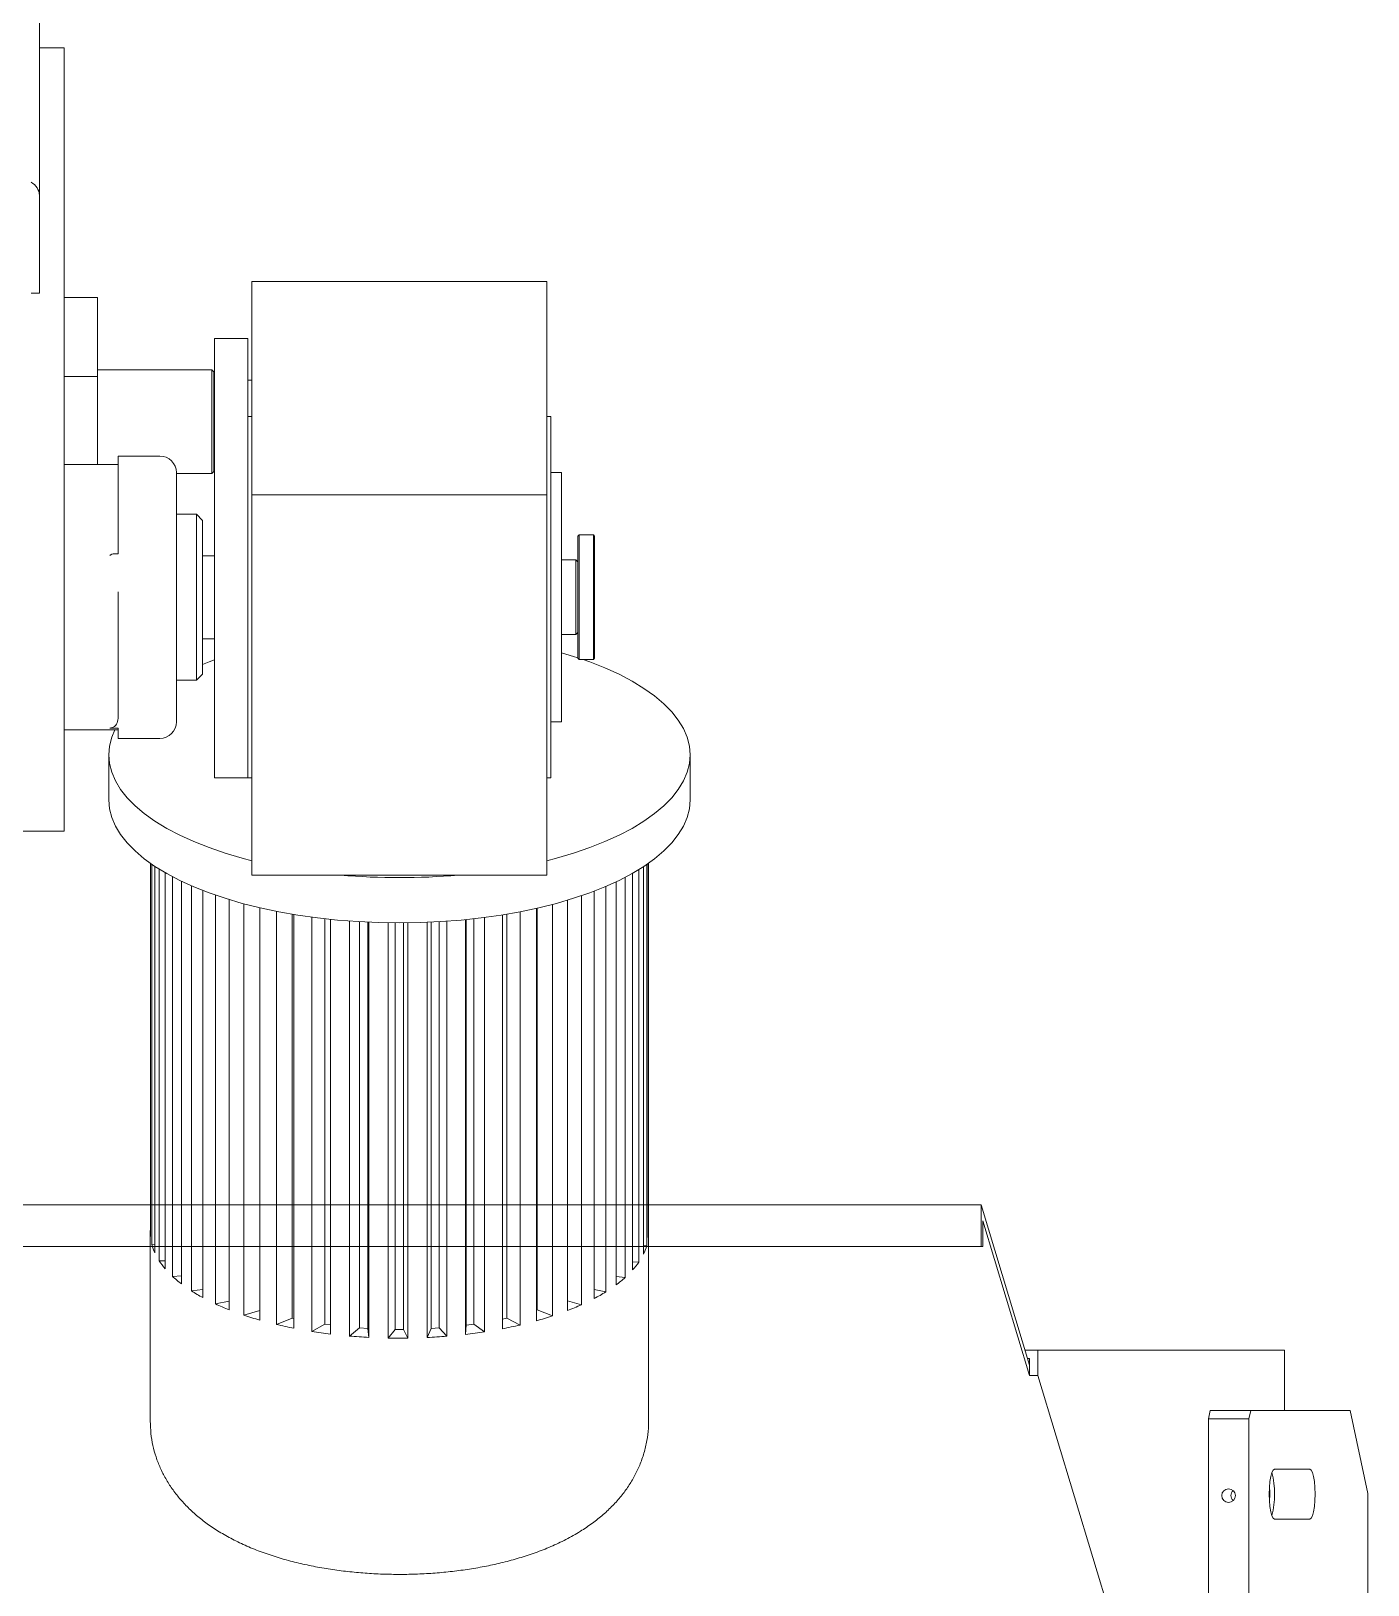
# Model space of a CAD drawing. Header units: millimetres. Extents: x -1052 to 3351, y 0 to 2015.
# Drawn here: x -107.726 to -103.869, y 1574.641 to 1579.123 of the extents above; entities that cross this region are included whole.
import ezdxf

# ---------------------------------------------------------------- set-up
doc = ezdxf.new("R2010")
doc.units = ezdxf.units.MM

msp = doc.modelspace()

# ---------------------------------------------------------------- linework, layer by layer
at = {"linetype": 'Continuous', "lineweight": 0}
for p, q in [((-107.7017, 1590.0923), (-107.7017, 1578.6487)), ((-107.6298, 1579.074), (-107.7017, 1579.074)), ((-107.6298, 1577.5802), (-107.6298, 1579.074)), ((-107.7017, 1578.3664), (-107.7017, 1578.6487)), ((-107.0883, 1578.4), (-106.2376, 1578.4)), ((-107.0883, 1577.7847), (-107.0883, 1578.4)), ((-106.2376, 1577.7847), (-106.2376, 1578.4)), ((-107.7257, 1578.3664), (-107.7017, 1578.3664)), ((-107.534, 1578.3541), (-107.6298, 1578.3541)), ((-107.534, 1578.3541), (-107.534, 1578.1263)), ((-107.1002, 1578.2355), (-107.1961, 1578.2355)), ((-107.1961, 1578.2308), (-107.1961, 1578.2355)), ((-107.1961, 1578.0004), (-107.1961, 1578.2308)), ((-107.1002, 1578.2308), (-107.1002, 1578.2355)), ((-107.1002, 1578.0004), (-107.1002, 1578.2308)), ((-107.534, 1578.1263), (-107.6298, 1578.1263)), ((-107.2045, 1578.1457), (-107.534, 1578.1457)), ((-107.534, 1578.1263), (-107.534, 1577.8723)), ((-107.1985, 1578.1397), (-107.2045, 1578.1457)), ((-107.2045, 1577.9326), (-107.2045, 1578.1457)), ((-107.1985, 1578.1397), (-107.1985, 1577.9351)), ((-107.1961, 1578.1157), (-107.1985, 1578.1157)), ((-107.0883, 1578.1157), (-107.1002, 1578.1157)), ((-107.1961, 1576.9683), (-107.1961, 1578.0004)), ((-107.0883, 1578.0107), (-107.1002, 1578.0107)), ((-107.1002, 1577.9619), (-107.1002, 1578.0004)), ((-107.1002, 1576.9683), (-107.1002, 1578.0004)), ((-106.2256, 1578.0107), (-106.2376, 1578.0107)), ((-106.2256, 1578.0107), (-106.2256, 1576.9683)), ((-107.2045, 1577.8461), (-107.2045, 1577.9326)), ((-107.1985, 1577.9351), (-107.1985, 1577.8521)), ((-107.1002, 1576.9683), (-107.1002, 1577.9619)), ((-107.3543, 1577.8969), (-107.4741, 1577.8969)), ((-107.4741, 1577.8969), (-107.4741, 1577.6152)), ((-107.4741, 1577.8723), (-107.6298, 1577.8723)), ((-107.3063, 1577.849), (-107.3063, 1577.8153)), ((-107.3063, 1577.8461), (-107.2045, 1577.8461)), ((-107.2045, 1577.8461), (-107.1985, 1577.8521)), ((-107.1985, 1577.8761), (-107.1961, 1577.8761)), ((-106.1957, 1577.849), (-106.2256, 1577.849)), ((-106.1957, 1577.849), (-106.1957, 1577.1301)), ((-107.3063, 1577.8153), (-107.3063, 1577.1301)), ((-107.0883, 1577.7847), (-106.2376, 1577.7847)), ((-107.0883, 1576.688), (-107.0883, 1577.7847)), ((-106.2376, 1576.688), (-106.2376, 1577.7847)), ((-107.2488, 1577.7292), (-107.3063, 1577.7292)), ((-107.2308, 1577.7112), (-107.2488, 1577.7292)), ((-107.2488, 1577.2499), (-107.2488, 1577.7292)), ((-107.2308, 1577.7112), (-107.2308, 1577.2679)), ((-106.1441, 1577.6693), (-106.1477, 1577.6657)), ((-106.1477, 1577.3134), (-106.1477, 1577.6657)), ((-106.1034, 1577.6693), (-106.1441, 1577.6693)), ((-106.1441, 1577.6693), (-106.1441, 1577.3098)), ((-106.0998, 1577.6657), (-106.1034, 1577.6693)), ((-106.1034, 1577.3098), (-106.1034, 1577.6693)), ((-106.0998, 1577.6657), (-106.0998, 1577.3134)), ((-107.4821, 1577.6152), (-107.4741, 1577.6152)), ((-107.6298, 1577.5802), (-107.6298, 1577.5006)), ((-107.1961, 1577.6093), (-107.2308, 1577.6093)), ((-106.1537, 1577.5974), (-106.1957, 1577.5974)), ((-106.1477, 1577.5914), (-106.1537, 1577.5974)), ((-106.1537, 1577.3817), (-106.1537, 1577.5974)), ((-107.6298, 1576.8491), (-107.6298, 1577.5006)), ((-107.4741, 1577.5051), (-107.4741, 1577.3317)), ((-106.1537, 1577.3817), (-106.1477, 1577.3877)), ((-107.2308, 1577.3697), (-107.1961, 1577.3697)), ((-106.1957, 1577.3817), (-106.1537, 1577.3817)), ((-107.4741, 1577.3317), (-107.4741, 1577.1479)), ((-107.2122, 1577.303), (-107.2308, 1577.2959)), ((-107.1961, 1577.3087), (-107.2122, 1577.303)), ((-106.1603, 1577.3189), (-106.1957, 1577.3295)), ((-106.1477, 1577.3148), (-106.1603, 1577.3189)), ((-106.1477, 1577.3134), (-106.1441, 1577.3098)), ((-106.1441, 1577.3098), (-106.1034, 1577.3098)), ((-106.1137, 1577.303), (-106.1329, 1577.3098)), ((-106.0699, 1577.2858), (-106.1137, 1577.303)), ((-106.1034, 1577.3098), (-106.0998, 1577.3134)), ((-107.2488, 1577.2499), (-107.2308, 1577.2679)), ((-106.0291, 1577.2672), (-106.0699, 1577.2858)), ((-105.9915, 1577.2475), (-106.0291, 1577.2672)), ((-107.3063, 1577.2499), (-107.2488, 1577.2499)), ((-105.9574, 1577.2267), (-105.9915, 1577.2475)), ((-105.9268, 1577.205), (-105.9574, 1577.2267)), ((-105.9, 1577.1824), (-105.9268, 1577.205)), ((-105.8771, 1577.159), (-105.9, 1577.1824)), ((-107.4741, 1577.1479), (-107.4741, 1577.1401)), ((-106.2256, 1577.1301), (-106.1957, 1577.1301)), ((-105.8582, 1577.135), (-105.8771, 1577.159)), ((-105.8434, 1577.1105), (-105.8582, 1577.135)), ((-107.6298, 1577.1067), (-107.4741, 1577.1067)), ((-107.4931, 1577.0856), (-107.4995, 1577.0604)), ((-107.4843, 1577.1067), (-107.4931, 1577.0856)), ((-107.4741, 1577.1119), (-107.4821, 1577.1119)), ((-107.4741, 1577.1119), (-107.4741, 1577.0822)), ((-107.4741, 1577.0822), (-107.3543, 1577.0822)), ((-105.8328, 1577.0856), (-105.8434, 1577.1105)), ((-105.8264, 1577.0604), (-105.8328, 1577.0856)), ((-107.4995, 1577.0604), (-107.5016, 1577.0351)), ((-107.5016, 1577.0351), (-107.5016, 1576.9048)), ((-107.5016, 1577.0351), (-107.4995, 1577.0098)), ((-105.8242, 1577.0351), (-105.8264, 1577.0604)), ((-105.8264, 1577.0098), (-105.8242, 1577.0351)), ((-105.8242, 1576.9048), (-105.8242, 1577.0351)), ((-107.4995, 1577.0098), (-107.4931, 1576.9847)), ((-107.4931, 1576.9847), (-107.4825, 1576.9598)), ((-105.8434, 1576.9598), (-105.8328, 1576.9847)), ((-105.8328, 1576.9847), (-105.8264, 1577.0098)), ((-107.4825, 1576.9598), (-107.4677, 1576.9353)), ((-107.1961, 1576.9683), (-107.1002, 1576.9683)), ((-107.1002, 1576.9683), (-107.0883, 1576.9683)), ((-106.2376, 1576.9683), (-106.2256, 1576.9683)), ((-105.8582, 1576.9353), (-105.8434, 1576.9598)), ((-107.5016, 1576.9048), (-107.4995, 1576.8795)), ((-107.4677, 1576.9353), (-107.4487, 1576.9113)), ((-107.4487, 1576.9113), (-107.4258, 1576.8879)), ((-105.9, 1576.8879), (-105.8771, 1576.9113)), ((-105.8771, 1576.9113), (-105.8582, 1576.9353)), ((-105.8264, 1576.8795), (-105.8242, 1576.9048)), ((-107.6298, 1576.8491), (-107.6298, 1576.8145)), ((-107.4995, 1576.8795), (-107.4931, 1576.8544)), ((-107.4931, 1576.8544), (-107.4825, 1576.8295)), ((-107.4258, 1576.8879), (-107.399, 1576.8653)), ((-107.399, 1576.8653), (-107.3685, 1576.8435)), ((-105.9574, 1576.8435), (-105.9268, 1576.8653)), ((-105.9268, 1576.8653), (-105.9, 1576.8879)), ((-105.8434, 1576.8295), (-105.8328, 1576.8544)), ((-105.8328, 1576.8544), (-105.8264, 1576.8795)), ((-107.7496, 1576.8145), (-107.6298, 1576.8145)), ((-107.4825, 1576.8295), (-107.4677, 1576.805)), ((-107.4677, 1576.805), (-107.4487, 1576.7809)), ((-107.3685, 1576.8435), (-107.3343, 1576.8227)), ((-107.3343, 1576.8227), (-107.2968, 1576.803)), ((-106.0291, 1576.803), (-105.9915, 1576.8227)), ((-105.9915, 1576.8227), (-105.9574, 1576.8435)), ((-105.8771, 1576.7809), (-105.8582, 1576.805)), ((-105.8582, 1576.805), (-105.8434, 1576.8295)), ((-107.4487, 1576.7809), (-107.4258, 1576.7576)), ((-107.2968, 1576.803), (-107.256, 1576.7845)), ((-107.256, 1576.7845), (-107.2122, 1576.7672)), ((-107.2122, 1576.7672), (-107.1655, 1576.7514)), ((-106.1603, 1576.7514), (-106.1137, 1576.7672)), ((-106.1137, 1576.7672), (-106.0699, 1576.7845)), ((-106.0699, 1576.7845), (-106.0291, 1576.803)), ((-105.9, 1576.7576), (-105.8771, 1576.7809)), ((-107.4258, 1576.7576), (-107.399, 1576.7349)), ((-107.399, 1576.7349), (-107.3685, 1576.7132)), ((-107.3814, 1575.6457), (-107.3814, 1576.722)), ((-107.3773, 1576.7191), (-107.3773, 1575.6222)), ((-107.1655, 1576.7514), (-107.1164, 1576.7369)), ((-107.1164, 1576.7369), (-107.0883, 1576.7296)), ((-106.2376, 1576.7296), (-106.2095, 1576.7369)), ((-106.2095, 1576.7369), (-106.1603, 1576.7514)), ((-105.9574, 1576.7132), (-105.9268, 1576.7349)), ((-105.9495, 1575.6187), (-105.9495, 1576.7185)), ((-105.9448, 1576.7217), (-105.9448, 1575.6423)), ((-105.9445, 1575.6664), (-105.9445, 1576.722)), ((-105.9268, 1576.7349), (-105.9, 1576.7576)), ((-107.3687, 1575.5984), (-107.3687, 1576.7134)), ((-107.3685, 1576.7132), (-107.3343, 1576.6924)), ((-107.356, 1576.7052), (-107.356, 1575.5754)), ((-107.3387, 1575.5524), (-107.3387, 1576.6949)), ((-107.3343, 1576.6924), (-107.2968, 1576.6727)), ((-107.3176, 1576.6833), (-107.3176, 1575.5305)), ((-107.2968, 1576.6727), (-107.256, 1576.6542)), ((-107.292, 1575.509), (-107.292, 1576.6704)), ((-107.0883, 1576.688), (-106.2376, 1576.688)), ((-106.0699, 1576.6542), (-106.0291, 1576.6727)), ((-106.0291, 1576.6727), (-105.9915, 1576.6924)), ((-106.0117, 1575.5274), (-106.0117, 1576.6815)), ((-105.9915, 1576.6924), (-105.9574, 1576.7132)), ((-105.99, 1576.6933), (-105.99, 1575.5492)), ((-105.9721, 1575.572), (-105.9721, 1576.7038)), ((-105.9587, 1576.7123), (-105.9587, 1575.595)), ((-107.2631, 1576.6572), (-107.2631, 1575.4888)), ((-107.256, 1576.6542), (-107.2122, 1576.6369)), ((-107.2298, 1575.4692), (-107.2298, 1576.6436)), ((-107.2122, 1576.6369), (-107.1655, 1576.6211)), ((-107.1938, 1576.6304), (-107.1938, 1575.4512)), ((-106.1603, 1576.6211), (-106.1137, 1576.6369)), ((-106.1376, 1575.4486), (-106.1376, 1576.6285)), ((-106.1137, 1576.6369), (-106.0699, 1576.6542)), ((-106.1011, 1576.6417), (-106.1011, 1575.4665)), ((-106.0673, 1575.4859), (-106.0673, 1576.6553)), ((-106.0378, 1576.6685), (-106.0378, 1575.506)), ((-107.1655, 1576.6211), (-107.1164, 1576.6066)), ((-107.1537, 1575.4341), (-107.1537, 1576.6174)), ((-107.1164, 1576.6066), (-107.0649, 1576.5937)), ((-107.1114, 1576.6053), (-107.1114, 1575.4186)), ((-107.0655, 1575.4043), (-107.0655, 1576.5939)), ((-107.0649, 1576.5937), (-107.0113, 1576.5824)), ((-107.018, 1576.5837), (-107.018, 1575.3919)), ((-107.0113, 1576.5824), (-106.956, 1576.5727)), ((-106.3698, 1576.5727), (-106.3145, 1576.5824)), ((-106.315, 1575.3902), (-106.315, 1576.5823)), ((-106.3145, 1576.5824), (-106.261, 1576.5937)), ((-106.2672, 1576.5923), (-106.2672, 1575.4024)), ((-106.2659, 1576.5926), (-106.2659, 1575.4337)), ((-106.261, 1576.5937), (-106.2095, 1576.6066)), ((-106.2209, 1575.4165), (-106.2209, 1576.6036)), ((-106.2095, 1576.6066), (-106.1603, 1576.6211)), ((-106.1781, 1576.6156), (-106.1781, 1575.4317)), ((-106.9728, 1576.5754), (-106.9728, 1575.4102)), ((-106.9674, 1575.3808), (-106.9674, 1576.5745)), ((-106.956, 1576.5727), (-106.8992, 1576.5647)), ((-106.9158, 1576.5669), (-106.9158, 1575.3717)), ((-106.8992, 1576.5647), (-106.8412, 1576.5585)), ((-106.878, 1576.5622), (-106.878, 1575.3928)), ((-106.8617, 1575.3641), (-106.8617, 1576.5605)), ((-106.8412, 1576.5585), (-106.7823, 1576.554)), ((-106.8074, 1576.5557), (-106.8074, 1575.3584)), ((-106.7823, 1576.554), (-106.7228, 1576.5513)), ((-106.7778, 1576.5537), (-106.7778, 1575.3818)), ((-106.7542, 1576.5525), (-106.7542, 1575.3802)), ((-106.7512, 1575.3545), (-106.7512, 1576.5523)), ((-106.7228, 1576.5513), (-106.6629, 1576.5504)), ((-106.6955, 1576.5506), (-106.6955, 1575.3526)), ((-106.6749, 1576.5504), (-106.6749, 1575.3776)), ((-106.6629, 1576.5504), (-106.6031, 1576.5513)), ((-106.6509, 1576.5504), (-106.6509, 1575.3776)), ((-106.6385, 1575.3524), (-106.6385, 1576.5505)), ((-106.6031, 1576.5513), (-106.5436, 1576.554)), ((-106.5827, 1576.552), (-106.5827, 1575.3541)), ((-106.5717, 1576.5525), (-106.5717, 1575.3802)), ((-106.548, 1576.5537), (-106.548, 1575.3818)), ((-106.5436, 1576.554), (-106.4847, 1576.5585)), ((-106.5264, 1575.3578), (-106.5264, 1576.5551)), ((-106.4847, 1576.5585), (-106.4266, 1576.5647)), ((-106.472, 1576.5597), (-106.472, 1575.3632)), ((-106.4707, 1576.5598), (-106.4707, 1575.3896)), ((-106.4479, 1576.5622), (-106.4479, 1575.3928)), ((-106.4266, 1576.5647), (-106.3698, 1576.5727)), ((-106.4177, 1575.3705), (-106.4177, 1576.5659)), ((-106.3659, 1576.5733), (-106.3659, 1575.3794)), ((-106.3531, 1576.5754), (-106.3531, 1575.4102)), ((-121.4468, 1575.737), (-104.9845, 1575.737)), ((-104.9845, 1575.737), (-104.9845, 1575.6172)), ((-104.8447, 1575.2744), (-104.9845, 1575.737)), ((-104.9795, 1575.6909), (-104.9795, 1575.6172)), ((-104.8447, 1575.2451), (-104.9795, 1575.6909)), ((-107.3818, 1575.6561), (-107.3818, 1575.1131)), ((-105.9448, 1575.6663), (-105.9445, 1575.6664)), ((-105.944, 1575.1131), (-105.944, 1575.6561)), ((-121.4468, 1575.6172), (-104.9845, 1575.6172)), ((-107.3773, 1575.6222), (-107.3687, 1575.6215)), ((-105.9587, 1575.6185), (-105.9495, 1575.6187)), ((-104.9845, 1575.6172), (-104.9795, 1575.6172)), ((-107.356, 1575.5754), (-107.3387, 1575.5752)), ((-105.99, 1575.5729), (-105.9721, 1575.572)), ((-107.3176, 1575.5305), (-107.292, 1575.532)), ((-106.0378, 1575.5304), (-106.0117, 1575.5274)), ((-107.2631, 1575.4888), (-107.2298, 1575.493)), ((-107.1938, 1575.4512), (-107.1537, 1575.4594)), ((-106.1781, 1575.4598), (-106.1376, 1575.4486)), ((-106.1011, 1575.4923), (-106.0673, 1575.4859)), ((-107.1114, 1575.4186), (-107.0655, 1575.4321)), ((-106.2672, 1575.4333), (-106.2659, 1575.4337)), ((-106.2659, 1575.4337), (-106.2209, 1575.4165)), ((-107.018, 1575.3919), (-106.9728, 1575.4102)), ((-106.9728, 1575.4102), (-106.9674, 1575.409)), ((-106.9158, 1575.3717), (-106.878, 1575.3928)), ((-106.878, 1575.3928), (-106.8617, 1575.3905)), ((-106.8074, 1575.3584), (-106.7778, 1575.3818)), ((-106.7778, 1575.3818), (-106.7542, 1575.3802)), ((-106.7542, 1575.3802), (-106.7512, 1575.3545)), ((-106.6955, 1575.3526), (-106.6749, 1575.3776)), ((-106.6749, 1575.3776), (-106.6509, 1575.3776)), ((-106.6509, 1575.3776), (-106.6385, 1575.3524)), ((-106.5827, 1575.3541), (-106.5717, 1575.3802)), ((-106.5717, 1575.3802), (-106.548, 1575.3818)), ((-106.548, 1575.3818), (-106.5264, 1575.3578)), ((-106.472, 1575.3632), (-106.4707, 1575.3896)), ((-106.4707, 1575.3896), (-106.4479, 1575.3928)), ((-106.4479, 1575.3928), (-106.4177, 1575.3705)), ((-106.3659, 1575.4074), (-106.3531, 1575.4102)), ((-106.3531, 1575.4102), (-106.315, 1575.3902)), ((-104.8578, 1575.3177), (-104.8213, 1575.3177)), ((-104.8506, 1575.2937), (-104.8447, 1575.2937)), ((-104.8447, 1575.2744), (-104.8447, 1575.2937)), ((-104.8213, 1575.2451), (-104.8213, 1575.3177)), ((-104.8213, 1575.3177), (-104.1095, 1575.3177)), ((-104.1095, 1575.3177), (-104.1095, 1575.144)), ((-104.8447, 1575.2451), (-104.8447, 1575.2744)), ((-104.8447, 1575.2451), (-104.8213, 1575.2451)), ((-104.5544, 1574.3618), (-104.8213, 1575.2451)), ((-104.3289, 1575.12), (-104.3238, 1575.144)), ((-104.2118, 1575.12), (-104.3289, 1575.12)), ((-104.3289, 1575.12), (-104.3289, 1574.0656)), ((-104.3238, 1575.144), (-104.2067, 1575.144)), ((-104.2067, 1575.144), (-104.2118, 1575.12)), ((-104.2118, 1575.12), (-104.2118, 1574.0656)), ((-103.9194, 1575.144), (-104.2067, 1575.144)), ((-103.8686, 1574.9043), (-103.9194, 1575.144)), ((-104.142, 1574.9719), (-104.1457, 1574.9648)), ((-104.138, 1574.9744), (-104.142, 1574.9719)), ((-104.0364, 1574.9744), (-104.138, 1574.9744)), ((-104.0324, 1574.9719), (-104.0364, 1574.9744)), ((-104.0287, 1574.9648), (-104.0324, 1574.9719)), ((-104.1513, 1574.9384), (-104.1528, 1574.9211)), ((-104.1524, 1574.9274), (-104.152, 1574.9043)), ((-104.1488, 1574.9533), (-104.1513, 1574.9384)), ((-104.1457, 1574.9648), (-104.1488, 1574.9533)), ((-104.0256, 1574.9533), (-104.0287, 1574.9648)), ((-104.0231, 1574.9384), (-104.0256, 1574.9533)), ((-104.0216, 1574.9211), (-104.0231, 1574.9384)), ((-104.1528, 1574.9211), (-104.1533, 1574.9025)), ((-104.1533, 1574.9025), (-104.1528, 1574.8839)), ((-104.1528, 1574.8839), (-104.1513, 1574.8666)), ((-104.152, 1574.9043), (-104.1524, 1574.8788)), ((-104.0231, 1574.8666), (-104.0216, 1574.8839)), ((-104.0211, 1574.9025), (-104.0216, 1574.9211)), ((-104.0216, 1574.8839), (-104.0211, 1574.9025)), ((-103.8686, 1574.9043), (-103.8686, 1574.0477)), ((-104.1513, 1574.8666), (-104.1488, 1574.8517)), ((-104.1488, 1574.8517), (-104.1457, 1574.8402)), ((-104.1457, 1574.8402), (-104.142, 1574.8331)), ((-104.142, 1574.8331), (-104.138, 1574.8306)), ((-104.0364, 1574.8306), (-104.0324, 1574.8331)), ((-104.0324, 1574.8331), (-104.0287, 1574.8402)), ((-104.0287, 1574.8402), (-104.0256, 1574.8517)), ((-104.0256, 1574.8517), (-104.0231, 1574.8666)), ((-104.138, 1574.8306), (-104.0364, 1574.8306))]:
    msp.add_line(p, q, dxfattribs=at)
msp.add_circle((-104.2706, 1574.8982), 0.0196, dxfattribs=at)
for centre, radius, start, end in [((-107.7449, 1578.6477), 0.0432, 1.3998, 63.5963), ((-107.3543, 1577.849), 0.0479, 0, 90), ((-107.3543, 1577.1301), 0.0479, 270, 0), ((-106.6629, 1578.6429), 1.9622, 265.0435, 274.9565), ((-107.2532, 1575.6561), 0.1286, 175.4022, 184.5978), ((-106.0727, 1575.656), 0.1287, 353.8621, 4.5966), ((-107.2331, 1575.6608), 0.1493, 194.9898, 204.7094), ((-106.0958, 1575.6619), 0.1526, 333.975, 343.5557), ((-107.1734, 1575.695), 0.2183, 213.2424, 220.7868), ((-106.1582, 1575.6994), 0.2255, 318.2225, 325.6041), ((-107.0839, 1575.7824), 0.3436, 227.1417, 232.7165), ((-106.2491, 1575.791), 0.3548, 306.5511, 312.0084), ((-106.9793, 1575.9328), 0.527, 237.4194, 241.6112), ((-106.354, 1575.9456), 0.5418, 297.8304, 301.9469), ((-106.8751, 1576.1413), 0.7602, 245.2142, 248.4973), ((-106.7857, 1576.3859), 1.0207, 251.3905, 254.0883), ((-106.5457, 1576.4037), 1.0393, 285.5449, 288.2108), ((-106.4575, 1576.1571), 0.7773, 291.0582, 294.2943), ((-106.7197, 1576.6365), 1.2799, 256.5219, 258.8408), ((-106.6808, 1576.8537), 1.5005, 260.9894, 263.0743), ((-106.6456, 1576.8578), 1.5047, 276.6271, 278.7124), ((-106.6096, 1576.6524), 1.2961, 280.8367, 283.137), ((-106.6653, 1576.9996), 1.6473, 265.0503, 267.01), ((-106.6629, 1577.0547), 1.7024, 268.9035, 270.8206), ((-106.6606, 1576.9995), 1.6472, 272.7079, 274.6707), ((-104.3824, 1574.9025), 0.2447, 345.307, 14.693), ((-104.244, 1574.8984), 0.02, 132.4356, 227.5644)]:
    msp.add_arc(centre, radius, start, end, dxfattribs=at)
for points, knots in [([(-107.498, 1577.6103), (-107.498, 1577.6104), (-107.4972, 1577.6111), (-107.4945, 1577.613), (-107.489, 1577.6149), (-107.4844, 1577.6151), (-107.4821, 1577.6152)], [0, 0, 0, 0, 0.00862, 0.248023, 0.702733, 1.153984, 1.153984, 1.153984, 1.153984]), ([(-107.498, 1577.1121), (-107.4976, 1577.1121), (-107.4966, 1577.1122), (-107.4949, 1577.1123), (-107.4916, 1577.1131), (-107.4845, 1577.1164), (-107.477, 1577.1241), (-107.4752, 1577.1342), (-107.4741, 1577.1401)], [0, 0, 0, 0, 0.028194, 0.064865, 0.133703, 0.380513, 1.360441, 2.740024, 2.740024, 2.740024, 2.740024]), ([(-107.4821, 1577.1119), (-107.4847, 1577.1119), (-107.4889, 1577.1119), (-107.4943, 1577.112), (-107.4969, 1577.1121), (-107.498, 1577.1121), (-107.498, 1577.1121)], [0, 0, 0, 0, 0.482597, 0.765732, 1.071668, 1.079653, 1.079653, 1.079653, 1.079653]), ([(-107.3818, 1575.1131), (-107.3814, 1575.1011), (-107.3807, 1575.0776), (-107.3748, 1575.043), (-107.3657, 1575.0097), (-107.3532, 1574.9776), (-107.3376, 1574.9468), (-107.3189, 1574.9174), (-107.2972, 1574.8894), (-107.2725, 1574.8628), (-107.2445, 1574.8374), (-107.2132, 1574.8133), (-107.1782, 1574.7905), (-107.1397, 1574.7693), (-107.0979, 1574.7498), (-107.0536, 1574.7325), (-107.0074, 1574.7174), (-106.9599, 1574.7046), (-106.9114, 1574.694), (-106.8622, 1574.6854), (-106.8123, 1574.6789), (-106.7621, 1574.6742), (-106.7115, 1574.6715), (-106.6609, 1574.6706), (-106.6103, 1574.6716), (-106.5599, 1574.6745), (-106.5099, 1574.6793), (-106.4604, 1574.6859), (-106.4117, 1574.6945), (-106.3637, 1574.7052), (-106.3166, 1574.718), (-106.2705, 1574.7331), (-106.2256, 1574.7508), (-106.1821, 1574.7713), (-106.142, 1574.7938), (-106.1062, 1574.8179), (-106.075, 1574.8427), (-106.0473, 1574.8689), (-106.0229, 1574.8963), (-106.0019, 1574.9248), (-105.984, 1574.9546), (-105.9688, 1574.9865), (-105.9567, 1575.0205), (-105.9485, 1575.0563), (-105.9443, 1575.0873), (-105.9445, 1575.1062), (-105.9445, 1575.1131)], [0, 0, 0, 0, 2.488778, 4.901296, 7.304645, 9.714202, 12.146968, 14.621955, 17.160789, 19.787645, 22.528112, 25.404858, 28.429551, 31.591115, 34.849141, 38.142429, 41.412958, 44.640645, 47.822423, 50.963248, 54.070836, 57.153633, 60.219654, 63.276528, 66.331584, 69.390777, 72.460448, 75.548495, 78.663418, 81.814791, 85.013135, 88.26936, 91.592636, 94.985199, 98.431854, 101.472768, 104.378361, 107.14434, 109.786411, 112.327272, 114.789073, 117.191468, 119.812947, 122.367202, 124.863286, 126.301899, 126.301899, 126.301899, 126.301899])]:
    msp.add_open_spline(points, degree=3, knots=knots, dxfattribs=at)

doc.saveas('drawing.dxf')
